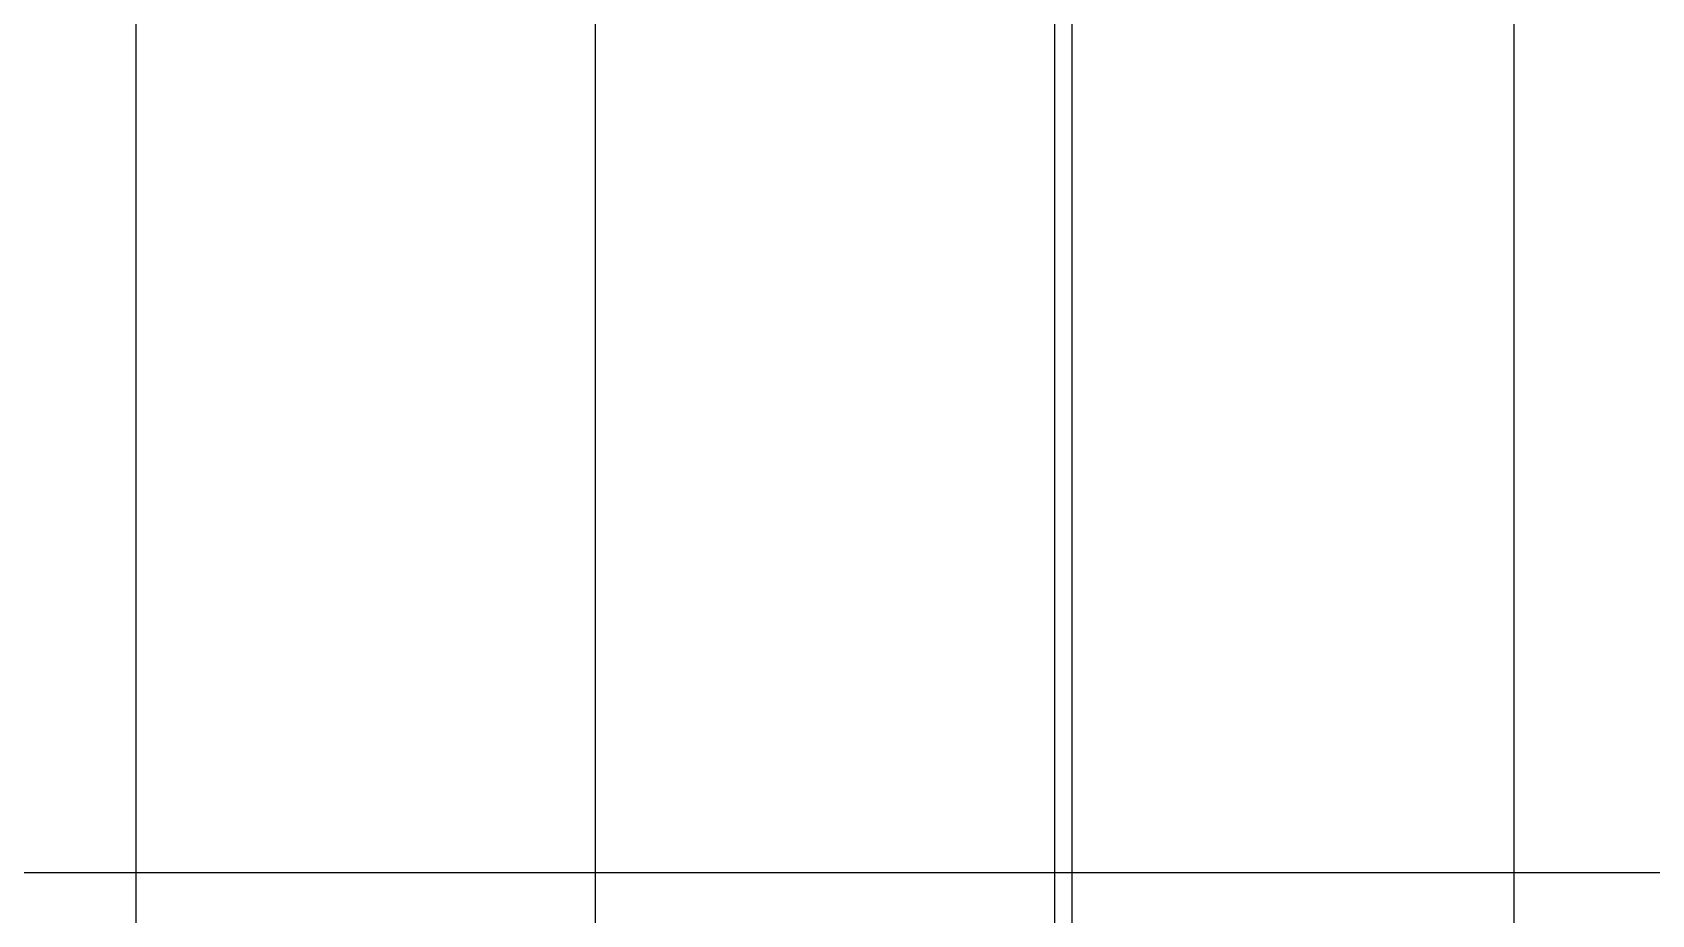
# Model space of a CAD drawing. Extents: x 0 to 2838408, y -923048 to 203859.
# Drawn here: x 2711463 to 2739663, y -256822 to -241460 of the extents above; entities that cross this region are included whole.
import ezdxf

# ---------------------------------------------------------------- set-up
doc = ezdxf.new("R2010")
doc.units = 0
doc.header["$LTSCALE"] = 1000
for name, color, linetype in [('DOTE', 8, 'Continuous'), ('GROUND', 2, 'Continuous'), ('XREF', 8, 'Continuous')]:
    doc.layers.add(name, color=color, linetype=linetype)

# ---------------------------------------------------------------- blocks, each defined once
blk = doc.blocks.new('1F1')
at = {"layer": 'DOTE'}
for p, q in [((2377216.7, -187892.2), (2377216.7, -271092.2)), ((2385216.7, -187892.2), (2385216.7, -271092.2)), ((2393216.7, -187892.2), (2393216.7, -271092.2)), ((2393516.7, -187892.2), (2393516.7, -271092.2)), ((2401216.7, -187892.2), (2401216.7, -271092.2))]:
    blk.add_line(p, q, dxfattribs=at)
at = {"layer": 'GROUND'}
blk.add_line((2436966.7, -256092.2), (2363416.7, -256092.2), dxfattribs=at)

msp = doc.modelspace()

# ---------------------------------------------------------------- block references
at = {"layer": 'XREF'}
msp.add_blockref('1F1', (336045.8, 0), dxfattribs=at)

doc.saveas('drawing.dxf')
